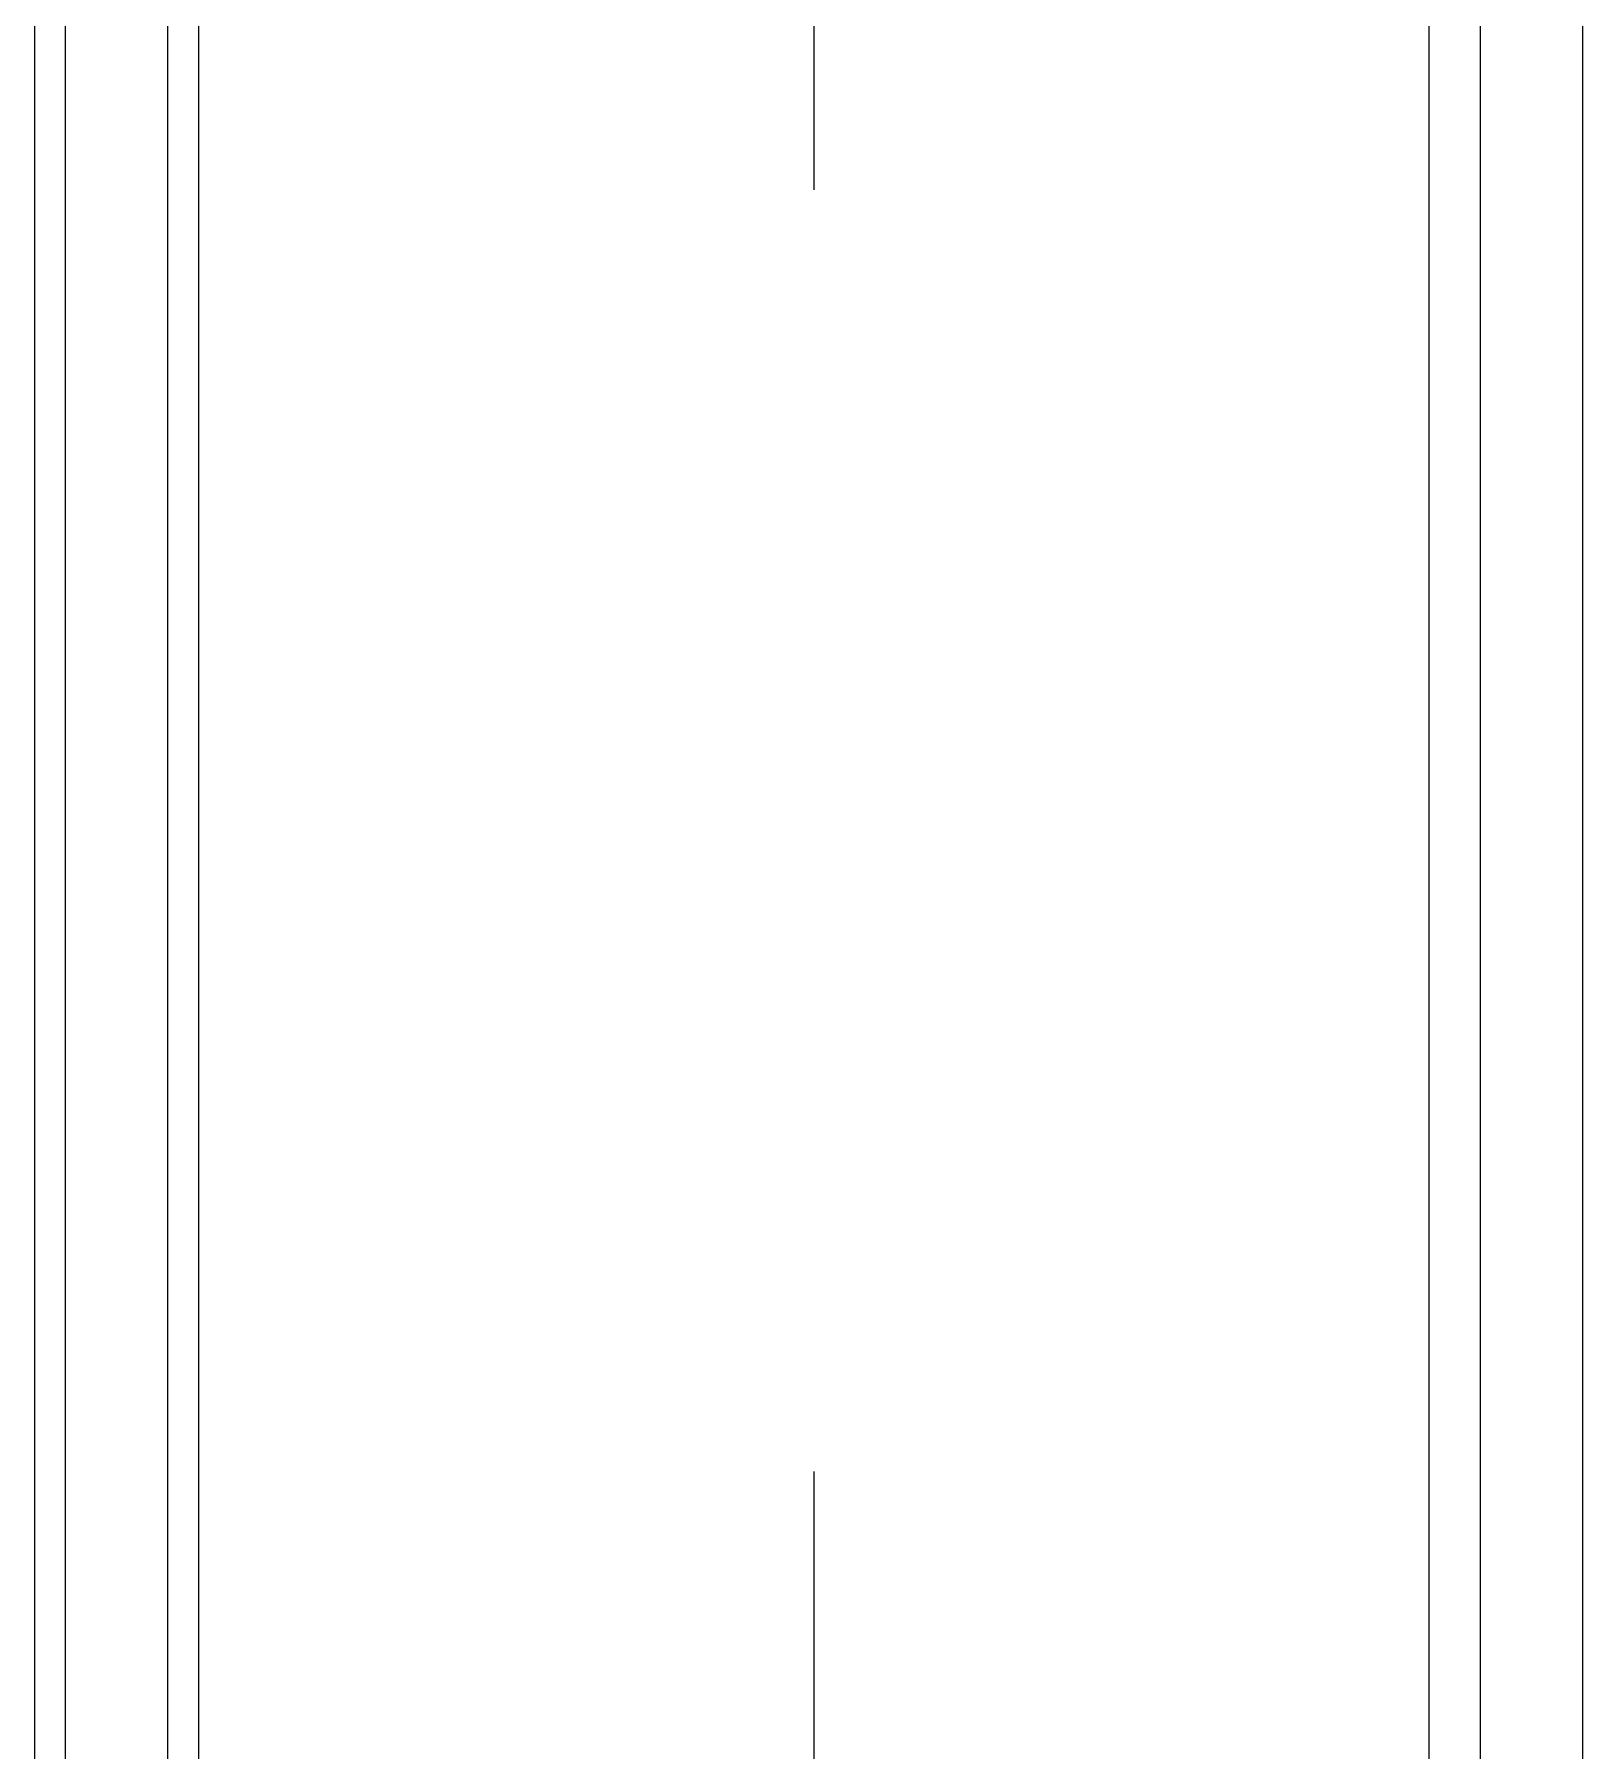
# Model space of a CAD drawing. Header units: millimetres. Extents: x 0 to 153097, y 17753 to 125268.
# Drawn here: x 67885 to 68338, y 62265 to 62767 of the extents above; entities that cross this region are included whole.
import ezdxf

# ---------------------------------------------------------------- set-up
doc = ezdxf.new("R2010")
doc.units = ezdxf.units.MM
doc.header["$LTSCALE"] = 50
doc.linetypes.add('CENTER', pattern=[2, 1.25, -0.25, 0.25, -0.25])
doc.layers.add('C_CEN', color=1, linetype='CENTER')
doc.layers.add('DITCH', color=7, linetype='Continuous', lineweight=0)
doc.layers.add('ROAD', color=4, linetype='Continuous', lineweight=0)

# ---------------------------------------------------------------- blocks, each defined once
blk = doc.blocks.new('KEY PLAN_NEW')
at = {"layer": 'C_CEN', "color": 253, "linetype": 'CENTER', "lineweight": -3, "ltscale": 10}
blk.add_line((-577.86, -603.47), (-577.86, -1871.94), dxfattribs=at)
at = {"layer": 'DITCH', "color": 253, "lineweight": -3}
for p, q in [((-653.86, -603.47), (-653.86, -1871.94)), ((-650.86, -603.47), (-650.86, -1871.94)), ((-640.86, -603.47), (-640.86, -1871.94)), ((-512.87, -1014.94), (-512.87, -1874.94)), ((-512.87, -1014.94), (-512.87, -1874.94)), ((-502.87, -1014.94), (-502.87, -1874.94))]:
    blk.add_line(p, q, dxfattribs=at)
at = {"layer": 'ROAD', "color": 253}
blk.add_line((-637.86, -603.47), (-637.86, -1871.94), dxfattribs=at)
at = {"layer": 'ROAD', "color": 253, "lineweight": -3}
blk.add_line((-517.87, -1017.94), (-517.87, -1871.94), dxfattribs=at)

msp = doc.modelspace()

# ---------------------------------------------------------------- block references
at = {"xscale": 3, "yscale": 3, "zscale": 3}
msp.add_blockref('KEY PLAN_NEW', (69847.03, 67157.06), dxfattribs=at)

doc.saveas('drawing.dxf')
